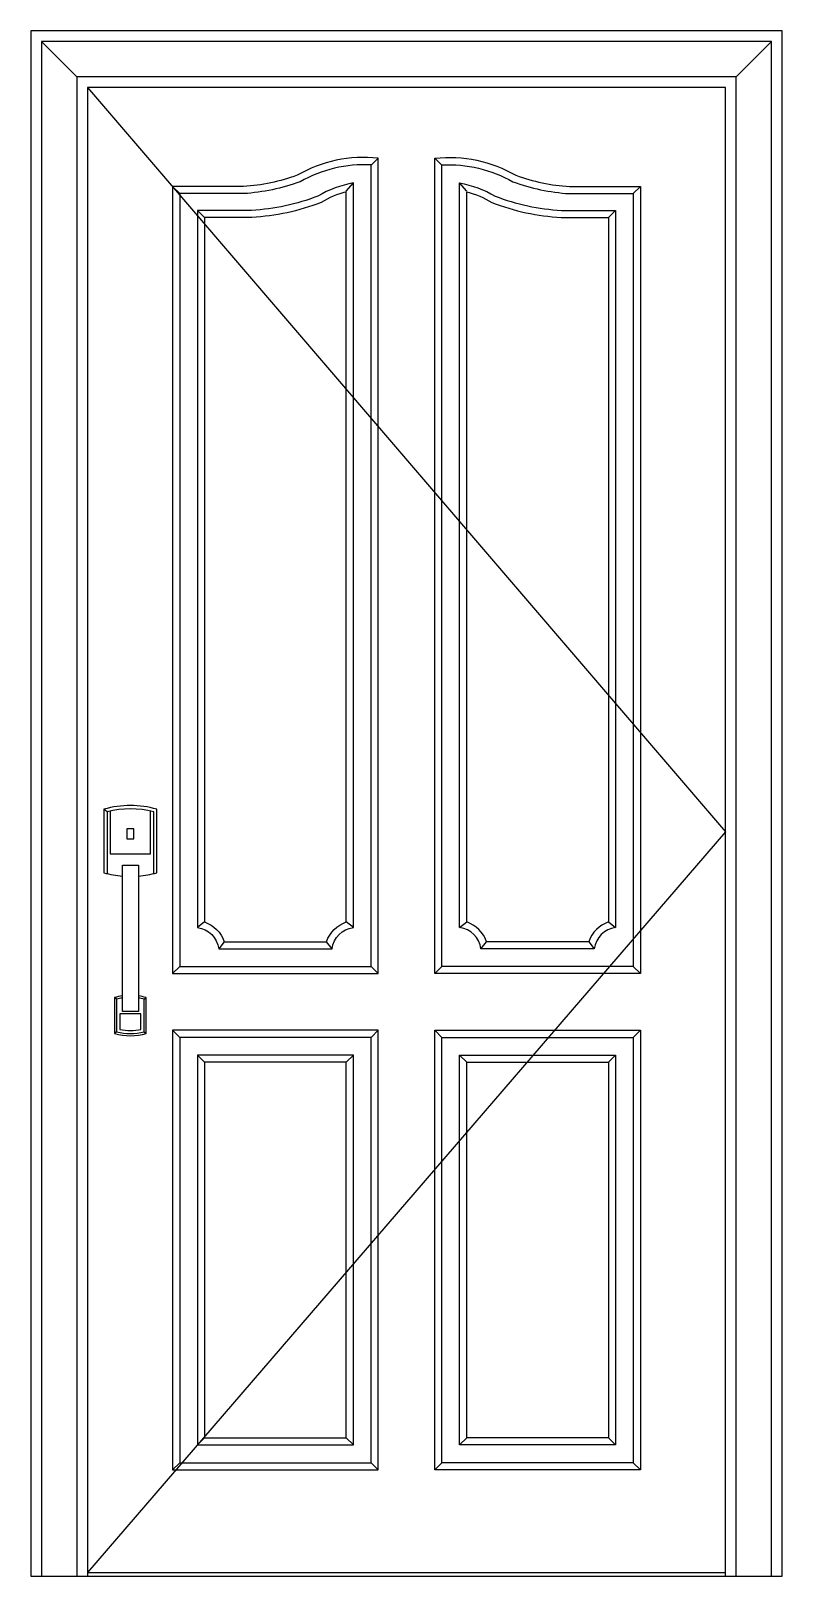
# Model space of a CAD drawing. Header units: metres. Extents: x -2261 to -1201, y 0 to 2180.
import ezdxf

# ---------------------------------------------------------------- set-up
doc = ezdxf.new("R2010")
doc.units = ezdxf.units.M
for name, color, linetype in [('2', 2, 'Continuous'), ('3', 3, 'Continuous'), ('4', 4, 'Continuous'), ('7', 7, 'Continuous')]:
    doc.layers.add(name, color=color, linetype=linetype)

msp = doc.modelspace()

# ---------------------------------------------------------------- linework, layer by layer
at = {"layer": '2'}
msp.add_line((-2261.06, 0), (-1201.06, 0), dxfattribs=at)
at = {"layer": '3'}
for p, q in [((-2196.06, 2115), (-2246.06, 2165)), ((-1266.06, 2115), (-1216.06, 2165)), ((-1771.06, 2000.37), (-1781.06, 1990.47)), ((-1691.06, 2000.37), (-1681.06, 1990.47)), ((-1816.06, 1954.08), (-1806.06, 1965.55)), ((-1646.06, 1954.08), (-1656.06, 1965.55)), ((-2051.06, 1950.37), (-2061.06, 1960.37)), ((-1411.06, 1950.37), (-1401.06, 1960.37)), ((-2016.06, 1916.84), (-2026.06, 1926.84)), ((-1446.06, 1916.84), (-1436.06, 1926.84)), ((-2153.5, 1078.47), (-2157.98, 1081.91)), ((-2016.06, 922.86), (-2026.06, 915.02)), ((-1806.06, 915.02), (-1816.06, 922.86)), ((-1656.06, 915.02), (-1646.06, 922.86)), ((-1446.06, 922.86), (-1436.06, 915.02)), ((-1988.22, 895.02), (-1996.06, 885.02)), ((-1836.06, 885.02), (-1843.89, 895.02)), ((-1626.06, 885.02), (-1618.22, 895.02)), ((-1473.89, 895.02), (-1466.06, 885.02)), ((-2051.06, 860.02), (-2061.06, 850.02)), ((-1781.06, 860.02), (-1771.06, 850.02)), ((-1681.06, 860.02), (-1691.06, 850.02)), ((-1411.06, 860.02), (-1401.06, 850.02)), ((-2140.07, 813.93), (-2143.05, 816.22)), ((-2101.25, 813.93), (-2098.26, 816.22)), ((-2140.07, 767.76), (-2143.05, 765.46)), ((-2101.25, 767.76), (-2098.26, 765.46)), ((-2051.06, 760.02), (-2061.06, 770.02)), ((-1781.06, 760.02), (-1771.06, 770.02)), ((-1681.06, 760.02), (-1691.06, 770.02)), ((-1411.06, 760.02), (-1401.06, 770.02)), ((-2016.06, 725.02), (-2026.06, 735.02)), ((-1816.06, 725.02), (-1806.06, 735.02)), ((-1646.06, 725.02), (-1656.06, 735.02)), ((-1446.06, 725.02), (-1436.06, 735.02)), ((-2016.06, 195), (-2026.06, 185)), ((-1806.06, 185), (-1816.06, 195)), ((-1656.06, 185), (-1646.06, 195)), ((-1446.06, 195), (-1436.06, 185)), ((-2051.06, 160), (-2061.06, 150)), ((-1781.06, 160), (-1771.06, 150)), ((-1681.06, 160), (-1691.06, 150)), ((-1411.06, 160), (-1401.06, 150)), ((-2181.06, 5), (-1281.06, 5))]:
    msp.add_line(p, q, dxfattribs=at)
for points in [[(-1216.06, 0), (-1216.06, 2165), (-2246.06, 2165), (-2246.06, 0)], [(-1266.06, 0), (-1266.06, 2115), (-2196.06, 2115), (-2196.06, 0)], [(-2181.06, 2100), (-1281.06, 1050), (-2181.06, 5)], [(-2149.03, 1079.52), (-2149.03, 1018.8), (-2092.29, 1018.8), (-2092.29, 1079.52)]]:
    msp.add_lwpolyline(points, dxfattribs=at)
for points in [[(-1960.73, 1950.37), (-2051.06, 1950.37), (-2051.06, 860.02), (-1781.06, 860.02), (-1781.06, 1991.1, 0.14), (-1881.1, 1967.19, -0.07)], [(-1501.38, 1950.37), (-1411.06, 1950.37), (-1411.06, 860.02), (-1681.06, 860.02), (-1681.06, 1991.1, -0.14), (-1581.01, 1967.19, 0.07)], [(-2026.06, 915.02, -0.34), (-1996.06, 885.02), (-1836.06, 885.02, -0.34), (-1806.06, 915.02), (-1806.06, 1965.55, 0.09), (-1856.04, 1946.92, -0.08), (-1949.64, 1926.84), (-2026.06, 1926.84)], [(-1436.06, 915.02, 0.34), (-1466.06, 885.02), (-1626.06, 885.02, 0.34), (-1656.06, 915.02), (-1656.06, 1965.55, -0.09), (-1606.07, 1946.92, 0.08), (-1512.47, 1926.84), (-1436.06, 1926.84)], [(-2105.73, 793.08), (-2135.59, 793.08), (-2135.59, 771.34, 0.1), (-2105.73, 771.34), (-2105.73, 793.08)]]:
    msp.add_lwpolyline(points, format="xyb", close=True, dxfattribs=at)
for points in [[(-2087.81, 991.15), (-2087.81, 1078.47, 0.12), (-2153.5, 1078.47), (-2153.5, 991.15)], [(-2131.85, 815.53, 0.03), (-2140.07, 813.93), (-2140.07, 767.76, 0.12), (-2101.25, 767.76), (-2101.25, 813.93, 0.03), (-2109.46, 815.53)]]:
    msp.add_lwpolyline(points, format="xyb", dxfattribs=at)
for points in [[(-2051.06, 160), (-1781.06, 160), (-1781.06, 760.02), (-2051.06, 760.02)], [(-1411.06, 160), (-1681.06, 160), (-1681.06, 760.02), (-1411.06, 760.02)], [(-2026.06, 185), (-1806.06, 185), (-1806.06, 735.02), (-2026.06, 735.02)], [(-1436.06, 185), (-1656.06, 185), (-1656.06, 735.02), (-1436.06, 735.02)]]:
    msp.add_lwpolyline(points, close=True, dxfattribs=at)
at = {"layer": '4'}
msp.add_lwpolyline([(-1201.06, 0), (-1201.06, 2180), (-2261.06, 2180), (-2261.06, 0)], dxfattribs=at)
at = {"layer": '7'}
msp.add_lwpolyline([(-1281.06, 0), (-1281.06, 2100), (-2181.06, 2100), (-2181.06, 0)], dxfattribs=at)
for points in [[(-1961.06, 1960.37), (-2061.06, 1960.37), (-2061.06, 850.02), (-1771.06, 850.02), (-1771.06, 2000.37, 0.16), (-1885.32, 1976.29, -0.07), (-1961.06, 1960.37)], [(-1501.06, 1960.37), (-1401.06, 1960.37), (-1401.06, 850.02), (-1691.06, 850.02), (-1691.06, 2000.37, -0.16), (-1576.79, 1976.29, 0.07), (-1501.06, 1960.37)], [(-2109.46, 987.65, 0.05), (-2083.33, 992.32), (-2083.33, 1081.91, 0.14), (-2157.98, 1081.91), (-2157.98, 992.32, 0.05), (-2131.85, 987.65, 0.05)], [(-2131.85, 818.54, 0.03), (-2143.05, 816.22), (-2143.05, 765.46, 0.14), (-2098.26, 765.46), (-2098.26, 816.22, 0.03), (-2109.46, 818.54)]]:
    msp.add_lwpolyline(points, format="xyb", dxfattribs=at)
for points in [[(-2016.06, 922.86, -0.23), (-1988.22, 895.02), (-1843.89, 895.02, -0.23), (-1816.06, 922.86), (-1816.06, 1953.09, 0.07), (-1851.65, 1937.89, -0.08), (-1949.34, 1916.84), (-2016.06, 1916.84)], [(-1446.06, 922.86, 0.23), (-1473.89, 895.02), (-1618.22, 895.02, 0.23), (-1646.06, 922.86), (-1646.06, 1953.09, -0.07), (-1610.46, 1937.89, 0.08), (-1512.77, 1916.84), (-1446.06, 1916.84)]]:
    msp.add_lwpolyline(points, format="xyb", close=True, dxfattribs=at)
for points in [[(-2125.58, 1040.15), (-2115.74, 1040.15), (-2115.74, 1054.19), (-2125.58, 1054.19)], [(-2131.85, 796.62), (-2131.85, 1002.89), (-2109.46, 1002.89), (-2109.46, 796.62)], [(-2061.06, 150), (-1771.06, 150), (-1771.06, 770.02), (-2061.06, 770.02)], [(-1401.06, 150), (-1691.06, 150), (-1691.06, 770.02), (-1401.06, 770.02)], [(-2016.06, 195), (-1816.06, 195), (-1816.06, 725.02), (-2016.06, 725.02)], [(-1446.06, 195), (-1646.06, 195), (-1646.06, 725.02), (-1446.06, 725.02)]]:
    msp.add_lwpolyline(points, close=True, dxfattribs=at)

doc.saveas('drawing.dxf')
